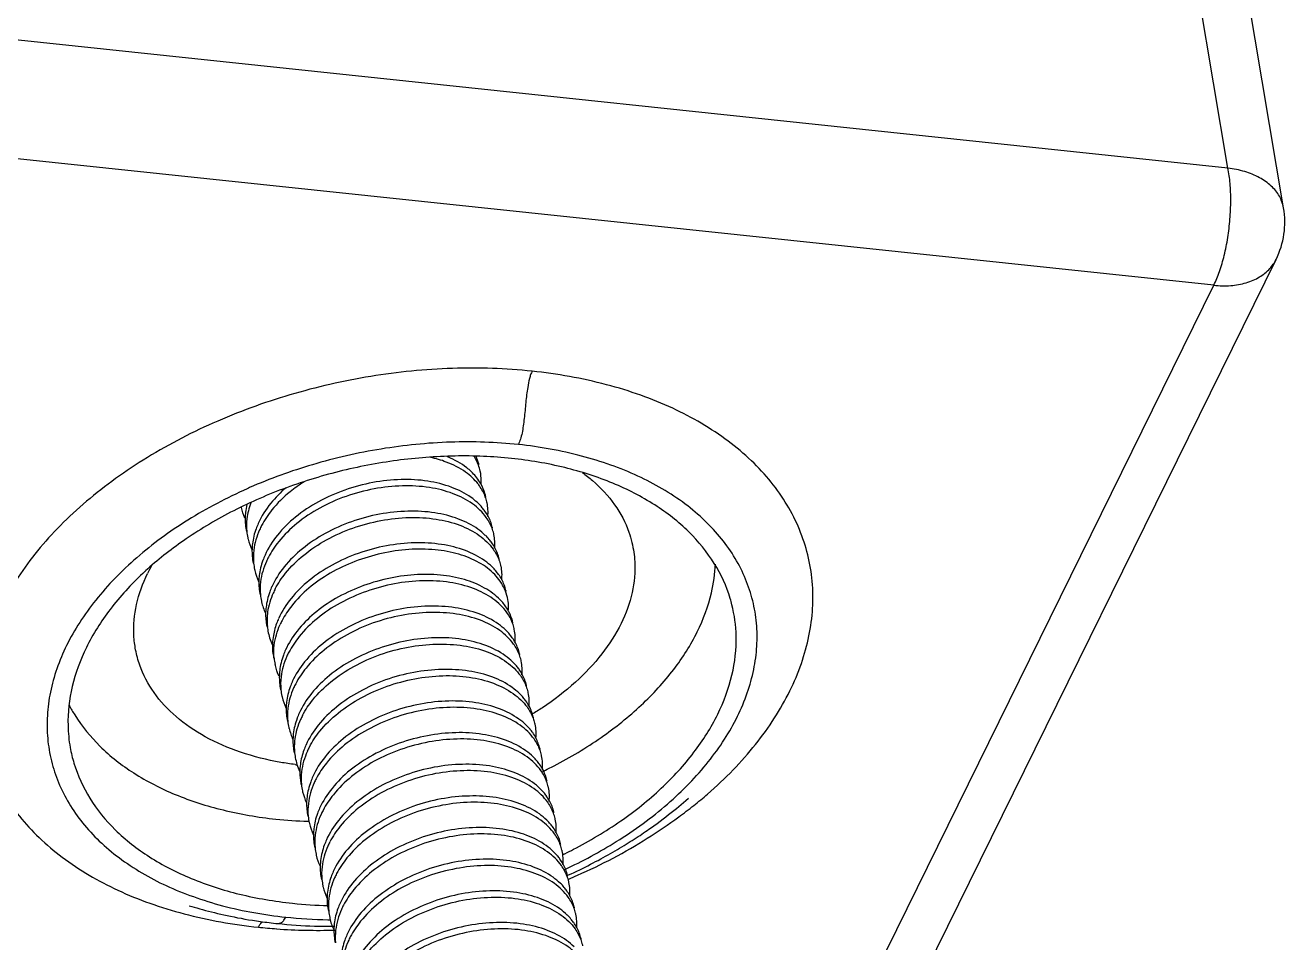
# Model space of a CAD drawing. Header units: millimetres. Extents: x 10368 to 13229, y -13270 to -11269.
# Drawn here: x 13134.02 to 13148.9, y -12428.91 to -12418.07 of the extents above; entities that cross this region are included whole.
import ezdxf

# ---------------------------------------------------------------- set-up
doc = ezdxf.new("R2010")
doc.units = ezdxf.units.MM

# ---------------------------------------------------------------- blocks, each defined once
blk = doc.blocks.new('u59')
at = {"color": 7, "linetype": 'Continuous'}
for p, q in [((-578.885, 167.099), (-583.866, 156.983)), ((-579.621, 166.793), (-584.602, 156.677)), ((-573.42, 164.478), (-573.429, 164.478)), ((-572.579, 164.495), (-572.628, 164.502)), ((-572.463, 164.477), (-572.508, 164.484)), ((-572.418, 164.469), (-572.463, 164.477)), ((-572.375, 164.461), (-572.418, 164.469)), ((-572.332, 164.454), (-572.375, 164.461)), ((-572.291, 164.445), (-572.332, 164.454)), ((-572.25, 164.437), (-572.291, 164.445)), ((-572.21, 164.429), (-572.25, 164.437)), ((-572.171, 164.42), (-572.21, 164.429)), ((-572.133, 164.412), (-572.171, 164.42)), ((-572.095, 164.403), (-572.133, 164.412)), ((-572.059, 164.394), (-572.095, 164.403)), ((-572.023, 164.385), (-572.059, 164.394)), ((-571.987, 164.376), (-572.023, 164.385)), ((-571.953, 164.367), (-571.987, 164.376)), ((-571.919, 164.358), (-571.953, 164.367)), ((-571.886, 164.349), (-571.919, 164.358)), ((-571.853, 164.339), (-571.886, 164.349)), ((-571.821, 164.33), (-571.853, 164.339)), ((-571.791, 164.321), (-571.821, 164.33)), ((-571.759, 164.312), (-571.791, 164.321)), ((-576.241, 163.999), (-576.246, 163.997)), ((-576.241, 163.949), (-576.275, 163.934)), ((-576.228, 163.955), (-576.241, 163.949)), ((-577.393, 163.261), (-577.425, 163.236)), ((-577.359, 163.287), (-577.393, 163.261)), ((-577.325, 163.313), (-577.359, 163.287)), ((-577.289, 163.339), (-577.325, 163.313)), ((-577.251, 163.367), (-577.289, 163.339)), ((-577.574, 163.115), (-577.601, 163.092)), ((-577.546, 163.139), (-577.574, 163.115)), ((-577.517, 163.163), (-577.546, 163.139)), ((-577.487, 163.187), (-577.517, 163.163)), ((-577.456, 163.211), (-577.487, 163.187)), ((-577.425, 163.236), (-577.456, 163.211)), ((-577.627, 163.07), (-577.659, 163.042)), ((-577.601, 163.092), (-577.627, 163.07)), ((-583.866, 156.983), (-569.505, 155.465)), ((-584.691, 156.069), (-583.146, 146.896)), ((-584.032, 155.598), (-569.671, 154.081)), ((-584.032, 155.598), (-582.488, 146.432))]:
    blk.add_line(p, q, dxfattribs=at)
for points in [[(-572.806, 164.523), (-572.861, 164.528), (-572.916, 164.533), (-572.971, 164.538), (-573.026, 164.542), (-573.08, 164.545), (-573.135, 164.548), (-573.188, 164.55), (-573.242, 164.552), (-573.296, 164.554), (-573.349, 164.555), (-573.402, 164.555), (-573.454, 164.555), (-573.464, 164.555)], [(-572.628, 164.502), (-572.653, 164.505), (-572.678, 164.508), (-572.704, 164.511), (-572.731, 164.515), (-572.757, 164.518), (-572.785, 164.521), (-572.806, 164.523)], [(-572.508, 164.484), (-572.531, 164.488), (-572.579, 164.495)], [(-576.275, 163.934), (-576.309, 163.918), (-576.342, 163.902), (-576.374, 163.887), (-576.407, 163.871), (-576.439, 163.855), (-576.47, 163.839), (-576.502, 163.823), (-576.532, 163.807), (-576.563, 163.791), (-576.593, 163.776), (-576.623, 163.76), (-576.652, 163.744), (-576.681, 163.728), (-576.709, 163.712), (-576.738, 163.696), (-576.765, 163.68), (-576.793, 163.664), (-576.82, 163.648), (-576.846, 163.632), (-576.872, 163.617), (-576.898, 163.601), (-576.923, 163.586), (-576.948, 163.57), (-576.972, 163.555), (-576.996, 163.54), (-577.019, 163.525), (-577.042, 163.51), (-577.065, 163.495), (-577.087, 163.481), (-577.109, 163.466), (-577.13, 163.451), (-577.151, 163.437), (-577.172, 163.423), (-577.192, 163.409), (-577.212, 163.394), (-577.251, 163.367)]]:
    blk.add_lwpolyline(points, dxfattribs=at)
for centre, radius, start, end in [((-574.52, 165.126), 0.965, 332.4976, 335.753), ((-574.448, 165.026), 0.903, 335.7502, 340.0282), ((-573.287, 157.649), 6.954, 85.9375, 91.6008), ((-575.832, 164.845), 0.578, 208.444, 215.4074), ((-575.807, 164.862), 0.608, 215.419, 220.2691), ((-575.764, 164.899), 0.665, 220.287, 225.8659), ((-574.079, 164.31), 0.673, 5.6993, 12.1284), ((-573.502, 158.529), 5.95, 89.0252, 89.2134), ((-573.493, 158.808), 5.67, 84.0084, 89.0637), ((-573.258, 158.123), 6.478, 83.9742, 85.8917), ((-574.44, 164.752), 0.965, 332.4976, 335.753), ((-574.367, 164.652), 0.903, 335.7502, 340.0282), ((-573.54, 158.98), 5.332, 83.9973, 88.5106), ((-575.751, 164.471), 0.578, 208.444, 215.4074), ((-575.727, 164.489), 0.608, 215.419, 220.2691), ((-575.684, 164.525), 0.665, 220.287, 225.8659), ((-573.999, 163.936), 0.673, 5.6993, 12.1234), ((-574.359, 164.379), 0.965, 332.4976, 335.753), ((-574.286, 164.279), 0.903, 335.7502, 340.03), ((-573.76, 158.749), 5.517, 116.0789, 116.2413), ((-573.754, 158.738), 5.53, 115.9093, 116.0789), ((-575.67, 164.097), 0.578, 208.444, 215.4074), ((-575.646, 164.115), 0.608, 215.419, 220.2691), ((-575.603, 164.152), 0.665, 220.287, 225.8659), ((-573.917, 163.562), 0.673, 5.6993, 12.1284), ((-574.278, 164.005), 0.965, 332.4976, 335.753), ((-574.206, 163.905), 0.903, 335.7502, 340.0282), ((-575.59, 163.724), 0.578, 208.444, 215.4074), ((-575.565, 163.741), 0.608, 215.419, 220.2691), ((-575.522, 163.778), 0.665, 220.287, 225.8659), ((-573.837, 163.189), 0.673, 5.6993, 12.1284), ((-573.343, 157.862), 5.456, 88.0806, 88.2172), ((-573.335, 158.049), 5.268, 83.9924, 88.1036), ((-574.198, 163.631), 0.965, 332.4976, 335.753), ((-574.125, 163.531), 0.903, 335.7502, 340.0282), ((-575.509, 163.35), 0.578, 208.444, 215.4074), ((-575.485, 163.367), 0.608, 215.419, 220.2691), ((-575.442, 163.404), 0.665, 220.287, 225.8659), ((-573.756, 162.815), 0.673, 5.6993, 12.1284), ((-574.117, 163.257), 0.965, 332.4976, 335.753), ((-574.045, 163.157), 0.903, 335.7502, 340.0282), ((-575.429, 162.976), 0.578, 208.444, 215.4074), ((-575.404, 162.993), 0.608, 215.419, 220.2691), ((-575.361, 163.03), 0.665, 220.287, 225.8659), ((-573.489, 158.925), 3.75, 82.6754, 83.1006), ((-573.666, 162.442), 0.663, 5.6998, 12.2094), ((-574.036, 162.883), 0.965, 332.4984, 335.753), ((-573.965, 162.784), 0.904, 335.7497, 340.0066), ((-575.348, 162.602), 0.578, 208.4236, 215.4075), ((-575.323, 162.62), 0.608, 215.4191, 220.2752), ((-575.28, 162.656), 0.665, 220.2929, 225.8658), ((-573.956, 162.51), 0.965, 332.4976, 335.753), ((-573.883, 162.41), 0.903, 335.7502, 340.0282), ((-573.595, 162.067), 0.673, 5.6993, 12.1284), ((-575.267, 162.228), 0.578, 208.444, 215.4074), ((-575.243, 162.246), 0.608, 215.419, 220.2691), ((-575.2, 162.283), 0.665, 220.287, 225.8659), ((-573.514, 161.694), 0.673, 5.6993, 12.1284), ((-573.875, 162.136), 0.965, 332.4976, 335.753), ((-573.803, 162.036), 0.903, 335.7502, 340.0282), ((-575.187, 161.855), 0.578, 208.444, 215.4074), ((-575.162, 161.872), 0.608, 215.419, 220.2691), ((-575.119, 161.909), 0.665, 220.287, 225.8659), ((-573.794, 161.762), 0.965, 332.4976, 335.753), ((-573.722, 161.662), 0.903, 335.7502, 340.0282), ((-573.434, 161.32), 0.673, 5.6987, 12.1278), ((-575.106, 161.481), 0.578, 208.444, 215.4074), ((-575.082, 161.498), 0.608, 215.419, 220.2691), ((-575.039, 161.535), 0.665, 220.287, 225.8659), ((-573.343, 160.947), 0.663, 5.7118, 12.2186), ((-573.714, 161.388), 0.965, 332.4794, 335.7527), ((-573.642, 161.289), 0.904, 335.7496, 340.0015), ((-575.007, 160.784), 0.526, 192.193, 204.087), ((-574.955, 161.163), 0.668, 221.6701, 224.1353), ((-573.633, 161.015), 0.965, 332.4976, 335.753), ((-573.561, 160.914), 0.903, 335.7502, 340.0282), ((-573.272, 160.572), 0.673, 5.6993, 12.1284), ((-574.945, 160.733), 0.578, 208.444, 215.4074), ((-574.92, 160.751), 0.608, 215.419, 220.2691), ((-574.877, 160.787), 0.665, 220.287, 225.8659), ((-573.192, 160.198), 0.673, 5.6993, 12.1284), ((-572.962, 161.223), 1.888, 330.3891, 333.7664), ((-573.884, 163.238), 3.907, 312.5161, 313.134), ((-573.553, 160.641), 0.965, 332.4976, 335.753), ((-573.48, 160.541), 0.903, 335.7502, 340.0282), ((-574.864, 160.359), 0.578, 208.444, 215.4074), ((-574.84, 160.377), 0.608, 215.419, 220.2691), ((-574.797, 160.414), 0.665, 220.287, 225.8659), ((-573.472, 160.267), 0.965, 332.4976, 335.753), ((-573.4, 160.167), 0.903, 335.7502, 340.0282), ((-573.112, 159.824), 0.674, 5.6985, 12.1226), ((-574.784, 159.986), 0.578, 208.444, 215.4074), ((-574.759, 160.003), 0.608, 215.419, 220.2691), ((-574.675, 159.288), 0.536, 177.6632, 179.8691), ((-574.685, 159.288), 0.526, 179.8541, 192.1075), ((-574.661, 159.288), 0.55, 175.4518, 177.663), ((-574.72, 159.603), 0.559, 209.2574, 211.8009), ((-574.703, 159.698), 0.597, 215.3972, 217.9791), ((-574.698, 159.286), 0.513, 192.1373, 200.557), ((-574.665, 159.299), 0.548, 200.5867, 211.8485), ((-583.705, 156.235), 1, 153.7847, 189.5618)]:
    blk.add_arc(centre, radius, start, end, dxfattribs=at)
for points, start_tangent, end_tangent in [([(-576.468, 165.087), (-576.4, 164.959), (-576.237, 164.798), (-576.008, 164.678), (-575.726, 164.605), (-575.409, 164.586), (-575.075, 164.621), (-574.743, 164.71), (-574.432, 164.849), (-574.162, 165.03), (-573.948, 165.243), (-573.826, 165.428)], (0.350903, -0.936412), (0.461533, 0.887123)), ([(-576.308, 164.796), (-576.22, 164.723), (-575.992, 164.603), (-575.71, 164.53), (-575.393, 164.511), (-575.059, 164.546), (-574.726, 164.636), (-574.416, 164.774), (-574.146, 164.955), (-573.931, 165.169), (-573.786, 165.403)], (0.717132, -0.696937), (0.41041, 0.911901)), ([(-573.745, 165.054), (-573.867, 164.869), (-574.081, 164.656), (-574.352, 164.475), (-574.662, 164.337), (-574.994, 164.247), (-575.329, 164.212), (-575.646, 164.231), (-575.927, 164.304), (-576.156, 164.424), (-576.319, 164.585), (-576.387, 164.713)], (-0.461533, -0.887123), (-0.350903, 0.936412)), ([(-573.641, 164.73), (-573.572, 164.972), (-573.571, 165.124)], (0.41041, 0.911901), (-0.099699, 0.995018)), ([(-576.227, 164.422), (-576.14, 164.349), (-575.911, 164.229), (-575.63, 164.157), (-575.312, 164.137), (-574.978, 164.173), (-574.646, 164.262), (-574.335, 164.401), (-574.065, 164.581), (-573.851, 164.795), (-573.705, 165.029)], (0.717132, -0.696937), (0.41041, 0.911901)), ([(-573.599, 164.718), (-573.556, 164.898), (-573.551, 164.962)], (0.341218, 0.939984), (0.025892, 0.999665)), ([(-576.387, 164.713), (-576.406, 164.775), (-576.409, 164.785)], (-0.350903, 0.936412), (-0.210234, 0.977651)), ([(-573.56, 164.356), (-573.491, 164.599), (-573.49, 164.751)], (0.41041, 0.911901), (-0.099699, 0.995018)), ([(-573.471, 164.588), (-573.486, 164.75)], (0.025892, 0.999665), (-0.21051, 0.977592)), ([(-576.392, 164.71), (-576.39, 164.701), (-576.34, 164.57)], (0.210234, -0.977651), (0.475952, -0.879471)), ([(-576.307, 164.339), (-576.238, 164.211), (-576.075, 164.05), (-575.846, 163.93), (-575.565, 163.858), (-575.248, 163.838), (-574.913, 163.874), (-574.581, 163.963), (-574.271, 164.101), (-574.001, 164.282), (-573.786, 164.496), (-573.664, 164.681)], (0.350903, -0.936412), (0.461533, 0.887123)), ([(-576.146, 164.048), (-576.059, 163.976), (-575.83, 163.855), (-575.549, 163.783), (-575.232, 163.763), (-574.897, 163.799), (-574.565, 163.888), (-574.255, 164.027), (-573.985, 164.208), (-573.77, 164.421), (-573.624, 164.655)], (0.717132, -0.696937), (0.41041, 0.911901)), ([(-573.421, 164.451), (-573.423, 164.462), (-573.468, 164.593)], (-0.21051, 0.977592), (-0.417903, 0.908491)), ([(-576.337, 164.575), (-576.328, 164.411)], (-0.095434, -0.995436), (0.210234, -0.977651)), ([(-575.812, 157.998), (-574.871, 157.965), (-573.905, 158.059), (-572.95, 158.278), (-572.042, 158.611), (-571.217, 159.048), (-570.846, 159.3), (-570.507, 159.57), (-570.203, 159.857), (-569.938, 160.158), (-569.714, 160.47), (-569.533, 160.789), (-569.397, 161.114), (-569.307, 161.44), (-569.265, 161.764), (-569.269, 162.084), (-569.321, 162.396), (-569.421, 162.697), (-569.566, 162.985), (-569.755, 163.256), (-569.988, 163.508), (-570.261, 163.739), (-570.917, 164.128), (-571.294, 164.282), (-571.7, 164.407), (-572.578, 164.566)], (0.994465, -0.105072), (-0.994465, 0.105072)), ([(-573.518, 164.344), (-573.475, 164.524), (-573.471, 164.588)], (0.341218, 0.939984), (0.025892, 0.999665)), ([(-572.797, 164.522), (-572.813, 164.523), (-572.829, 164.52), (-572.844, 164.515), (-572.873, 164.491), (-572.887, 164.472), (-572.901, 164.447)], (-0.994442, 0.105284), (-0.441734, -0.897146)), ([(-572.475, 159.373), (-572.446, 159.386), (-571.745, 159.757), (-571.429, 159.971), (-571.141, 160.201), (-570.883, 160.445), (-570.657, 160.701), (-570.467, 160.966), (-570.313, 161.237), (-570.197, 161.513), (-570.121, 161.79), (-570.085, 162.065), (-570.089, 162.337), (-570.133, 162.602), (-570.217, 162.858), (-570.341, 163.103), (-570.502, 163.334), (-570.699, 163.548), (-570.932, 163.744), (-571.489, 164.075), (-571.81, 164.205), (-572.155, 164.312), (-572.901, 164.447)], (0.915917, 0.401368), (-0.994465, 0.105072)), ([(-572.578, 164.566), (-572.597, 164.534), (-572.616, 164.512), (-572.632, 164.501)], (-0.441734, -0.897146), (-0.870941, -0.491387)), ([(-576.328, 164.411), (-576.326, 164.402), (-576.307, 164.339)], (0.210234, -0.977651), (0.350903, -0.936412)), ([(-576.312, 164.336), (-576.31, 164.327), (-576.259, 164.196)], (0.210234, -0.977651), (0.475952, -0.879471)), ([(-576.226, 163.965), (-576.158, 163.837), (-575.995, 163.677), (-575.766, 163.556), (-575.485, 163.484), (-575.167, 163.464), (-574.833, 163.5), (-574.501, 163.589), (-574.19, 163.728), (-573.92, 163.909), (-573.706, 164.122), (-573.584, 164.307)], (0.350903, -0.936412), (0.461533, 0.887123)), ([(-573.479, 163.982), (-573.411, 164.225), (-573.409, 164.377)], (0.41041, 0.911901), (-0.099699, 0.995018)), ([(-573.39, 164.213), (-573.405, 164.377)], (0.027883, 0.999611), (-0.21042, 0.977611)), ([(-576.256, 164.201), (-576.247, 164.037)], (-0.095434, -0.995436), (0.210234, -0.977651)), ([(-576.066, 163.675), (-575.979, 163.602), (-575.75, 163.481), (-575.468, 163.409), (-575.151, 163.389), (-574.817, 163.425), (-574.485, 163.514), (-574.174, 163.653), (-573.904, 163.834), (-573.69, 164.047), (-573.544, 164.281)], (0.717132, -0.696937), (0.41041, 0.911901)), ([(-573.438, 163.97), (-573.394, 164.151), (-573.39, 164.213)], (0.341189, 0.939995), (0.027883, 0.999611)), ([(-573.34, 164.078), (-573.343, 164.091), (-573.387, 164.218)], (-0.21042, 0.977611), (-0.416166, 0.909288)), ([(-570.355, 162.444), (-570.399, 162.628), (-570.587, 163.043), (-570.887, 163.415), (-571.291, 163.734), (-571.785, 163.99), (-572.354, 164.175), (-572.982, 164.283)], (-0.177113, 0.984191), (-0.994465, 0.105072)), ([(-576.246, 163.997), (-576.348, 163.953), (-577.173, 163.516), (-577.544, 163.264), (-577.722, 163.128)], (-0.920035, -0.391837), (-0.781163, -0.624327)), ([(-576.247, 164.037), (-576.245, 164.028), (-576.226, 163.965)], (0.210234, -0.977651), (0.350903, -0.936412)), ([(-573.399, 163.609), (-573.33, 163.852), (-573.329, 164.003)], (0.41041, 0.911901), (-0.099693, 0.995018)), ([(-573.309, 163.84), (-573.324, 164.003)], (0.025892, 0.999665), (-0.21051, 0.977592)), ([(-576.199, 163.883), (-576.807, 163.555), (-577.123, 163.341), (-577.411, 163.111), (-577.669, 162.867), (-577.894, 162.611), (-578.085, 162.346), (-578.239, 162.074), (-578.354, 161.799), (-578.43, 161.522), (-578.467, 161.246), (-578.463, 160.974), (-578.418, 160.709), (-578.334, 160.453), (-578.211, 160.209), (-578.05, 159.978), (-577.852, 159.764), (-577.62, 159.567), (-577.062, 159.237), (-576.741, 159.106), (-576.397, 159), (-575.65, 158.864)], (-0.906705, -0.421765), (0.994465, -0.105072)), ([(-576.231, 163.963), (-576.229, 163.953), (-576.179, 163.822)], (0.210234, -0.977651), (0.475952, -0.879471)), ([(-576.145, 163.592), (-576.077, 163.463), (-575.914, 163.303), (-575.685, 163.182), (-575.404, 163.11), (-575.087, 163.09), (-574.752, 163.126), (-574.42, 163.215), (-574.11, 163.354), (-573.839, 163.535), (-573.625, 163.748), (-573.503, 163.933)], (0.350903, -0.936412), (0.461533, 0.887123)), ([(-575.985, 163.301), (-575.898, 163.228), (-575.669, 163.108), (-575.388, 163.035), (-575.071, 163.016), (-574.736, 163.051), (-574.404, 163.14), (-574.094, 163.279), (-573.823, 163.46), (-573.609, 163.673), (-573.463, 163.908)], (0.717132, -0.696937), (0.41041, 0.911901)), ([(-576.199, 163.698), (-576.301, 163.646), (-576.859, 163.311), (-577.338, 162.925), (-577.724, 162.5), (-578.005, 162.05), (-578.173, 161.588), (-578.223, 161.127), (-578.173, 160.757)], (-0.89694, -0.442152), (0.243817, -0.969821)), ([(-576.176, 163.827), (-576.167, 163.663)], (-0.095434, -0.995436), (0.210234, -0.977651)), ([(-573.357, 163.596), (-573.314, 163.776), (-573.309, 163.84)], (0.341218, 0.939984), (0.025892, 0.999665)), ([(-573.26, 163.704), (-573.262, 163.715), (-573.307, 163.845)], (-0.21051, 0.977592), (-0.417903, 0.908491)), ([(-576.167, 163.663), (-576.164, 163.654), (-576.145, 163.592)], (0.210234, -0.977651), (0.350903, -0.936412)), ([(-576.15, 163.589), (-576.148, 163.579), (-576.098, 163.448)], (0.210234, -0.977651), (0.475952, -0.879471)), ([(-576.065, 163.218), (-575.996, 163.09), (-575.833, 162.929), (-575.605, 162.809), (-575.323, 162.736), (-575.006, 162.717), (-574.672, 162.752), (-574.339, 162.841), (-574.029, 162.98), (-573.759, 163.161), (-573.544, 163.374), (-573.423, 163.559)], (0.350903, -0.936412), (0.461533, 0.887123)), ([(-573.318, 163.235), (-573.249, 163.477), (-573.248, 163.629)], (0.41041, 0.911901), (-0.099699, 0.995018)), ([(-573.229, 163.467), (-573.244, 163.629)], (0.025892, 0.999665), (-0.21051, 0.977592)), ([(-576.095, 163.453), (-576.086, 163.29)], (-0.095434, -0.995436), (0.210234, -0.977651)), ([(-575.905, 162.927), (-575.817, 162.854), (-575.588, 162.734), (-575.307, 162.661), (-574.99, 162.642), (-574.655, 162.677), (-574.323, 162.767), (-574.013, 162.905), (-573.743, 163.086), (-573.528, 163.3), (-573.382, 163.534)], (0.717132, -0.696937), (0.41041, 0.911901)), ([(-573.276, 163.223), (-573.233, 163.403), (-573.229, 163.467)], (0.341218, 0.939984), (0.025892, 0.999665)), ([(-573.179, 163.33), (-573.182, 163.341), (-573.226, 163.471)], (-0.21051, 0.977592), (-0.417903, 0.908491)), ([(-576.086, 163.29), (-576.084, 163.28), (-576.065, 163.218)], (0.210234, -0.977651), (0.350903, -0.936412)), ([(-573.237, 162.861), (-573.169, 163.103), (-573.167, 163.255)], (0.41041, 0.911901), (-0.099699, 0.995018)), ([(-573.148, 163.093), (-573.163, 163.255)], (0.025892, 0.999665), (-0.21051, 0.977592)), ([(-570.344, 161.946), (-570.409, 162.059), (-570.707, 162.428), (-571.106, 162.744), (-571.596, 162.998), (-572.161, 163.181), (-572.783, 163.289)], (-0.463625, 0.886032), (-0.994465, 0.105072)), ([(-577.722, 163.128), (-577.884, 162.994), (-578.187, 162.707), (-578.452, 162.406), (-578.676, 162.094), (-578.857, 161.775), (-578.993, 161.45), (-579.083, 161.124), (-579.126, 160.8), (-579.121, 160.48), (-579.069, 160.168), (-578.97, 159.867), (-578.825, 159.579), (-578.635, 159.308), (-578.403, 159.056), (-578.129, 158.825), (-577.473, 158.436), (-577.096, 158.282), (-576.69, 158.157), (-575.812, 157.998)], (-0.781163, -0.624327), (0.994465, -0.105072)), ([(-576.07, 163.215), (-576.068, 163.205), (-576.017, 163.074)], (0.210234, -0.977651), (0.475952, -0.879471)), ([(-575.984, 162.844), (-575.916, 162.716), (-575.753, 162.555), (-575.524, 162.435), (-575.243, 162.362), (-574.925, 162.343), (-574.591, 162.378), (-574.259, 162.468), (-573.948, 162.606), (-573.678, 162.787), (-573.464, 163.001), (-573.342, 163.186)], (0.350903, -0.936412), (0.461533, 0.887123)), ([(-575.824, 162.553), (-575.737, 162.481), (-575.508, 162.36), (-575.226, 162.288), (-574.909, 162.268), (-574.575, 162.304), (-574.243, 162.393), (-573.932, 162.532), (-573.662, 162.712), (-573.448, 162.926), (-573.302, 163.16)], (0.717132, -0.696937), (0.41041, 0.911901)), ([(-576.014, 163.08), (-576.005, 162.916)], (-0.095434, -0.995436), (0.210234, -0.977651)), ([(-573.196, 162.849), (-573.153, 163.029), (-573.148, 163.093)], (0.341218, 0.939984), (0.025892, 0.999665)), ([(-573.098, 162.956), (-573.101, 162.967), (-573.146, 163.097)], (-0.21051, 0.977592), (-0.417903, 0.908491)), ([(-576.005, 162.916), (-576.003, 162.906), (-575.984, 162.844)], (0.210234, -0.977651), (0.350903, -0.936412)), ([(-575.989, 162.841), (-575.987, 162.832), (-575.937, 162.701)], (0.210234, -0.977651), (0.475952, -0.879471)), ([(-575.904, 162.47), (-575.835, 162.342), (-575.672, 162.181), (-575.443, 162.061), (-575.162, 161.989), (-574.845, 161.969), (-574.51, 162.005), (-574.178, 162.094), (-573.868, 162.233), (-573.597, 162.413), (-573.383, 162.627), (-573.261, 162.812)], (0.350903, -0.936412), (0.461533, 0.887123)), ([(-573.157, 162.487), (-573.088, 162.73), (-573.087, 162.882)], (0.41041, 0.911901), (-0.099699, 0.995018)), ([(-573.067, 162.738), (-573.079, 162.865), (-573.082, 162.881)], (0.000103, 1), (-0.211536, 0.97737)), ([(-575.938, 162.726), (-576.074, 162.658), (-576.627, 162.325), (-577.102, 161.942), (-577.485, 161.521), (-577.764, 161.075), (-577.931, 160.616), (-577.978, 160.276)], (-0.900094, -0.435696), (-0.04452, -0.999008)), ([(-575.934, 162.706), (-575.925, 162.542)], (-0.095434, -0.995436), (0.210234, -0.977651)), ([(-575.743, 162.179), (-575.656, 162.107), (-575.427, 161.986), (-575.146, 161.914), (-574.829, 161.894), (-574.494, 161.93), (-574.162, 162.019), (-573.852, 162.158), (-573.581, 162.339), (-573.367, 162.552), (-573.221, 162.786)], (0.717132, -0.696937), (0.41041, 0.911901)), ([(-573.115, 162.475), (-573.074, 162.641), (-573.067, 162.738)], (0.341566, 0.939858), (0.000103, 1)), ([(-573.018, 162.582), (-573.073, 162.74)], (-0.211536, 0.97737), (-0.44008, 0.897959)), ([(-575.925, 162.542), (-575.923, 162.533), (-575.904, 162.47)], (0.210234, -0.977651), (0.350903, -0.936412)), ([(-573.076, 162.113), (-573.009, 162.342), (-573.006, 162.508)], (0.41041, 0.911901), (-0.099961, 0.994991)), ([(-573.011, 162.644), (-572.842, 162.619), (-572.367, 162.498), (-571.951, 162.316), (-571.606, 162.078), (-571.345, 161.793), (-571.177, 161.47), (-571.128, 161.289)], (0.991839, -0.127495), (0.188553, -0.982063)), ([(-572.987, 162.345), (-573.002, 162.508)], (0.025892, 0.999665), (-0.21051, 0.977592)), ([(-575.909, 162.467), (-575.906, 162.458), (-575.856, 162.327)], (0.210234, -0.977651), (0.475635, -0.879642)), ([(-573.181, 162.438), (-573.303, 162.252), (-573.522, 162.036), (-573.794, 161.855), (-574.099, 161.719), (-574.426, 161.632), (-574.757, 161.595), (-575.07, 161.613), (-575.356, 161.685), (-575.589, 161.806), (-575.752, 161.964), (-575.823, 162.097)], (-0.461521, -0.887129), (-0.350771, 0.936461)), ([(-575.663, 161.806), (-575.575, 161.733), (-575.347, 161.612), (-575.065, 161.54), (-574.748, 161.521), (-574.414, 161.556), (-574.081, 161.645), (-573.771, 161.784), (-573.501, 161.965), (-573.286, 162.178), (-573.141, 162.412)], (0.717132, -0.696937), (0.41041, 0.911901)), ([(-571.213, 160.387), (-570.827, 160.811), (-570.546, 161.262), (-570.378, 161.724), (-570.329, 162.184), (-570.355, 162.444)], (0.72975, 0.683714), (-0.177113, 0.984191)), ([(-575.844, 162.168), (-575.853, 162.332)], (-0.209992, 0.977703), (0.095549, 0.995425)), ([(-573.035, 162.101), (-572.991, 162.281), (-572.987, 162.345)], (0.341218, 0.939984), (0.025892, 0.999665)), ([(-572.937, 162.209), (-572.94, 162.219), (-572.985, 162.35)], (-0.21051, 0.977592), (-0.417903, 0.908491)), ([(-575.823, 162.097), (-575.841, 162.155), (-575.844, 162.168)], (-0.350771, 0.936461), (-0.209992, 0.977703)), ([(-575.828, 162.094), (-575.826, 162.084), (-575.776, 161.953)], (0.210234, -0.977651), (0.475952, -0.879471)), ([(-573.1, 162.064), (-573.222, 161.879), (-573.436, 161.666), (-573.707, 161.485), (-574.017, 161.346), (-574.349, 161.257), (-574.683, 161.222), (-575.001, 161.241), (-575.282, 161.313), (-575.511, 161.434), (-575.674, 161.594), (-575.742, 161.723)], (-0.461533, -0.887123), (-0.350903, 0.936412)), ([(-572.995, 161.74), (-572.927, 161.982), (-572.926, 162.134)], (0.41041, 0.911901), (-0.099699, 0.995018)), ([(-572.906, 161.971), (-572.921, 162.134)], (0.025892, 0.999665), (-0.21051, 0.977592)), ([(-576.863, 160.979), (-576.637, 161.337), (-576.324, 161.671), (-575.934, 161.973), (-575.81, 162.051)], (0.441734, 0.897146), (0.855241, 0.51823)), ([(-575.763, 161.795), (-575.772, 161.958)], (-0.210234, 0.977651), (0.095434, 0.995436)), ([(-575.582, 161.432), (-575.495, 161.359), (-575.266, 161.239), (-574.985, 161.166), (-574.667, 161.147), (-574.333, 161.182), (-574.001, 161.272), (-573.69, 161.41), (-573.42, 161.591), (-573.206, 161.804), (-573.06, 162.039)], (0.717132, -0.696937), (0.41041, 0.911901)), ([(-572.954, 161.727), (-572.911, 161.907), (-572.906, 161.971)], (0.341218, 0.939984), (0.025892, 0.999665)), ([(-572.857, 161.835), (-572.859, 161.846), (-572.904, 161.976)], (-0.21051, 0.977592), (-0.417903, 0.908491)), ([(-575.742, 161.723), (-575.761, 161.785), (-575.763, 161.795)], (-0.350903, 0.936412), (-0.210234, 0.977651)), ([(-575.747, 161.72), (-575.745, 161.71), (-575.695, 161.579)], (0.210234, -0.977651), (0.475952, -0.879471)), ([(-575.662, 161.349), (-575.593, 161.221), (-575.43, 161.06), (-575.201, 160.94), (-574.92, 160.867), (-574.603, 160.848), (-574.268, 160.883), (-573.936, 160.972), (-573.626, 161.111), (-573.356, 161.292), (-573.141, 161.505), (-573.019, 161.69)], (0.350903, -0.936412), (0.461533, 0.887123)), ([(-575.501, 161.058), (-575.414, 160.985), (-575.185, 160.865), (-574.904, 160.792), (-574.587, 160.773), (-574.252, 160.808), (-573.92, 160.898), (-573.61, 161.036), (-573.339, 161.217), (-573.125, 161.431), (-572.979, 161.665)], (0.717132, -0.696937), (0.41041, 0.911901)), ([(-572.915, 161.366), (-572.846, 161.608), (-572.845, 161.76)], (0.41041, 0.911901), (-0.099699, 0.995018)), ([(-572.826, 161.597), (-572.84, 161.76)], (0.026127, 0.999659), (-0.21051, 0.977592)), ([(-575.692, 161.584), (-575.683, 161.421)], (-0.095434, -0.995436), (0.210234, -0.977651)), ([(-572.873, 161.354), (-572.83, 161.534), (-572.826, 161.597)], (0.341218, 0.939984), (0.026127, 0.999659)), ([(-572.823, 161.602), (-572.779, 161.474), (-572.776, 161.461)], (0.41776, -0.908557), (0.210497, -0.977595)), ([(-575.683, 161.421), (-575.681, 161.411), (-575.662, 161.349)], (0.210234, -0.977651), (0.350903, -0.936412)), ([(-575.667, 161.346), (-575.665, 161.336), (-575.614, 161.206)], (0.210234, -0.977651), (0.475952, -0.879471)), ([(-575.581, 160.975), (-575.513, 160.847), (-575.35, 160.686), (-575.121, 160.566), (-574.839, 160.493), (-574.522, 160.474), (-574.188, 160.509), (-573.856, 160.599), (-573.545, 160.737), (-573.275, 160.918), (-573.061, 161.132), (-572.939, 161.317)], (0.350903, -0.936412), (0.461533, 0.887123)), ([(-572.764, 161.387), (-572.766, 161.235), (-572.834, 160.992)], (0.099685, -0.995019), (-0.41041, -0.911901)), ([(-572.745, 161.242), (-572.755, 161.364), (-572.76, 161.386)], (0.000497, 1), (-0.211654, 0.977345)), ([(-575.611, 161.211), (-575.602, 161.047)], (-0.095434, -0.995436), (0.210234, -0.977651)), ([(-575.434, 160.698), (-575.251, 160.559), (-575.012, 160.46), (-574.73, 160.407), (-574.42, 160.403), (-574.099, 160.45), (-573.783, 160.545), (-573.491, 160.684), (-573.238, 160.861), (-573.037, 161.067), (-572.899, 161.291)], (0.69628, -0.717771), (0.41041, 0.911901)), ([(-572.793, 160.979), (-572.752, 161.142), (-572.745, 161.242)], (0.341647, 0.939828), (0.000497, 1)), ([(-572.695, 161.087), (-572.75, 161.244)], (-0.211654, 0.977345), (-0.439125, 0.898426)), ([(-571.128, 161.289), (-571.107, 161.12), (-571.138, 160.755), (-571.269, 160.388)], (0.188553, -0.982063), (-0.441734, -0.897146)), ([(-575.602, 161.047), (-575.6, 161.037), (-575.581, 160.975)], (0.210234, -0.977651), (0.350903, -0.936412)), ([(-576.992, 160.023), (-577.025, 160.248), (-576.994, 160.612), (-576.863, 160.979)], (-0.232792, 0.972527), (0.441734, 0.897146)), ([(-575.586, 160.972), (-575.552, 160.869), (-575.529, 160.824)], (0.211321, -0.977417), (0.491868, -0.87067)), ([(-575.487, 160.57), (-575.37, 160.399), (-575.187, 160.26), (-574.947, 160.161), (-574.665, 160.108), (-574.355, 160.104), (-574.034, 160.151), (-573.719, 160.246), (-573.427, 160.385), (-573.173, 160.562), (-572.972, 160.768), (-572.858, 160.942)], (0.408447, -0.912782), (0.46181, 0.886979)), ([(-575.34, 160.31), (-575.253, 160.238), (-575.024, 160.117), (-574.743, 160.045), (-574.425, 160.025), (-574.091, 160.061), (-573.759, 160.15), (-573.448, 160.289), (-573.178, 160.47), (-572.964, 160.683), (-572.818, 160.917)], (0.717132, -0.696937), (0.41041, 0.911901)), ([(-572.754, 160.618), (-572.687, 160.843), (-572.684, 161.013)], (0.41041, 0.911901), (-0.10006, 0.994981)), ([(-572.664, 160.85), (-572.679, 161.012)], (0.025892, 0.999665), (-0.21051, 0.977592)), ([(-578.173, 160.757), (-578.153, 160.683), (-577.964, 160.269), (-577.664, 159.896), (-577.261, 159.578), (-576.767, 159.322), (-576.197, 159.137), (-575.569, 159.028)], (0.243817, -0.969821), (0.994465, -0.105072)), ([(-575.531, 160.828), (-575.533, 160.762), (-575.521, 160.673)], (-0.0818, -0.996649), (0.211321, -0.977417)), ([(-575.529, 160.824), (-575.454, 160.719)], (0.491868, -0.87067), (0.664759, -0.747058)), ([(-572.712, 160.606), (-572.669, 160.786), (-572.664, 160.85)], (0.341218, 0.939984), (0.025892, 0.999665)), ([(-572.615, 160.713), (-572.617, 160.724), (-572.662, 160.855)], (-0.21051, 0.977592), (-0.417903, 0.908491)), ([(-575.505, 160.598), (-575.503, 160.589), (-575.453, 160.458)], (0.210234, -0.977651), (0.475952, -0.879471)), ([(-572.673, 160.244), (-572.604, 160.487), (-572.603, 160.639)], (0.41041, 0.911901), (-0.099699, 0.995018)), ([(-572.584, 160.476), (-572.599, 160.639)], (0.025892, 0.999665), (-0.21051, 0.977592)), ([(-575.441, 160.299), (-575.45, 160.463)], (-0.210234, 0.977651), (0.095434, 0.995436)), ([(-572.777, 160.569), (-572.899, 160.384), (-573.114, 160.171), (-573.384, 159.99), (-573.694, 159.851), (-574.026, 159.762), (-574.361, 159.726), (-574.678, 159.746), (-574.959, 159.818), (-575.188, 159.939), (-575.351, 160.099), (-575.42, 160.228)], (-0.461533, -0.887123), (-0.350903, 0.936412)), ([(-575.259, 159.937), (-575.172, 159.864), (-574.943, 159.744), (-574.662, 159.671), (-574.345, 159.652), (-574.01, 159.687), (-573.678, 159.776), (-573.368, 159.915), (-573.098, 160.096), (-572.883, 160.309), (-572.737, 160.544)], (0.717132, -0.696937), (0.41041, 0.911901)), ([(-572.631, 160.232), (-572.588, 160.412), (-572.584, 160.476)], (0.341218, 0.939984), (0.025892, 0.999665)), ([(-572.534, 160.34), (-572.536, 160.351), (-572.581, 160.481)], (-0.21051, 0.977592), (-0.417903, 0.908491)), ([(-575.569, 159.028), (-574.902, 159), (-574.216, 159.052), (-573.531, 159.183), (-572.869, 159.39), (-572.25, 159.665), (-571.693, 160.001), (-571.244, 160.358)], (0.994465, -0.105072), (0.73708, 0.675806)), ([(-575.42, 160.228), (-575.439, 160.29), (-575.441, 160.299)], (-0.350903, 0.936412), (-0.210234, 0.977651)), ([(-575.425, 160.225), (-575.423, 160.215), (-575.372, 160.084)], (0.210234, -0.977651), (0.475952, -0.879471)), ([(-575.339, 159.854), (-575.271, 159.726), (-575.108, 159.565), (-574.879, 159.445), (-574.598, 159.372), (-574.28, 159.353), (-573.946, 159.388), (-573.614, 159.477), (-573.303, 159.616), (-573.033, 159.797), (-572.819, 160.01), (-572.697, 160.195)], (0.350903, -0.936412), (0.461533, 0.887123)), ([(-575.223, 159.61), (-575.092, 159.49), (-574.863, 159.37), (-574.581, 159.297), (-574.264, 159.278), (-573.93, 159.313), (-573.598, 159.403), (-573.287, 159.541), (-573.017, 159.722), (-572.803, 159.935), (-572.657, 160.17)], (0.645975, -0.763359), (0.41041, 0.911901)), ([(-572.592, 159.871), (-572.524, 160.113), (-572.522, 160.265)], (0.41041, 0.911901), (-0.099699, 0.995018)), ([(-572.503, 160.101), (-572.518, 160.265)], (0.028137, 0.999604), (-0.21051, 0.977592)), ([(-576.406, 159.194), (-576.526, 159.29), (-576.787, 159.575), (-576.955, 159.898), (-576.992, 160.023)], (-0.807851, 0.589387), (-0.232792, 0.972527)), ([(-575.369, 160.089), (-575.36, 159.926)], (-0.095434, -0.995436), (0.210234, -0.977651)), ([(-572.551, 159.858), (-572.508, 160.038), (-572.503, 160.101)], (0.341218, 0.939984), (0.028137, 0.999604)), ([(-572.453, 159.966), (-572.457, 159.981), (-572.5, 160.106)], (-0.210407, 0.977614), (-0.416123, 0.909308)), ([(-575.36, 159.926), (-575.358, 159.916), (-575.339, 159.854)], (0.210234, -0.977651), (0.350903, -0.936412)), ([(-575.344, 159.851), (-575.342, 159.841), (-575.292, 159.71)], (0.210234, -0.977651), (0.475952, -0.879471)), ([(-572.488, 159.554), (-572.443, 159.74), (-572.442, 159.891)], (0.347465, 0.937693), (-0.09968, 0.99502)), ([(-572.422, 159.729), (-572.437, 159.891)], (0.025892, 0.999665), (-0.21051, 0.977592)), ([(-575.289, 159.715), (-575.28, 159.552)], (-0.095434, -0.995436), (0.210234, -0.977651)), ([(-573.114, 159.307), (-572.952, 159.423), (-572.738, 159.636), (-572.616, 159.821)], (0.84283, 0.538179), (0.461533, 0.887123)), ([(-572.905, 159.374), (-572.725, 159.558), (-572.576, 159.796)], (0.760067, 0.649845), (0.41041, 0.911901)), ([(-572.443, 159.573), (-572.427, 159.665), (-572.422, 159.729)], (0.235509, 0.971872), (0.025892, 0.999665)), ([(-572.42, 159.733), (-572.377, 159.608)], (0.417903, -0.908491), (0.235391, -0.971901)), ([(-575.28, 159.552), (-575.278, 159.542), (-575.259, 159.48)], (0.210234, -0.977651), (0.350903, -0.936412)), ([(-575.264, 159.477), (-575.255, 159.444), (-575.207, 159.33)], (0.210305, -0.977636), (0.488709, -0.872447)), ([(-575.259, 159.48), (-575.19, 159.352)], (0.350903, -0.936412), (0.579126, -0.815238)), ([(-575.65, 158.864), (-574.851, 158.836), (-574.029, 158.917), (-573.217, 159.102), (-572.475, 159.373)], (0.994465, -0.105072), (0.915917, 0.401368)), ([(-575.195, 159.308), (-575.093, 159.184)], (0.526948, -0.849898), (0.723421, -0.690407)), ([(-575.174, 159.33), (-575.027, 159.191), (-574.798, 159.071), (-574.611, 159.016)], (0.615261, -0.788323), (0.976992, -0.213275)), ([(-575.183, 159.103), (-575.181, 159.094), (-575.151, 159.006)], (0.210234, -0.977651), (0.398591, -0.917129)), ([(-575.093, 159.184), (-575.041, 159.139), (-574.817, 159.01), (-574.808, 159.006)], (0.723421, -0.690407), (0.926616, -0.376009)), ([(-575.812, 157.998), (-575.795, 158.038), (-575.781, 158.084), (-575.76, 158.189), (-575.747, 158.276), (-575.737, 158.368), (-575.719, 158.555), (-575.707, 158.645), (-575.693, 158.728), (-575.674, 158.802), (-575.65, 158.864)], (0.441734, 0.897146), (0.441734, 0.897146)), ([(-583.866, 156.983), (-584.066, 156.986), (-584.249, 156.953), (-584.406, 156.885), (-584.528, 156.785), (-584.602, 156.677)], (-0.994465, 0.105072), (-0.442487, -0.896775)), ([(-583.866, 156.983), (-583.933, 156.82), (-583.989, 156.63), (-584.031, 156.42), (-584.057, 156.201), (-584.066, 155.984), (-584.058, 155.779), (-584.032, 155.598)], (-0.441734, -0.897146), (0.195923, -0.980619)), ([(-584.691, 156.069), (-584.69, 156.065), (-584.641, 155.93), (-584.544, 155.811), (-584.406, 155.712), (-584.232, 155.64), (-584.032, 155.598)], (0.165906, -0.986142), (0.992084, -0.125575))]:
    blk.add_spline(points, degree=3, dxfattribs=dict(at, start_tangent=start_tangent, end_tangent=end_tangent))

msp = doc.modelspace()

# ---------------------------------------------------------------- block references
at = {"rotation": 180}
msp.add_blockref('u59', (12564.199, -12264.161), dxfattribs=at)

doc.saveas('drawing.dxf')
